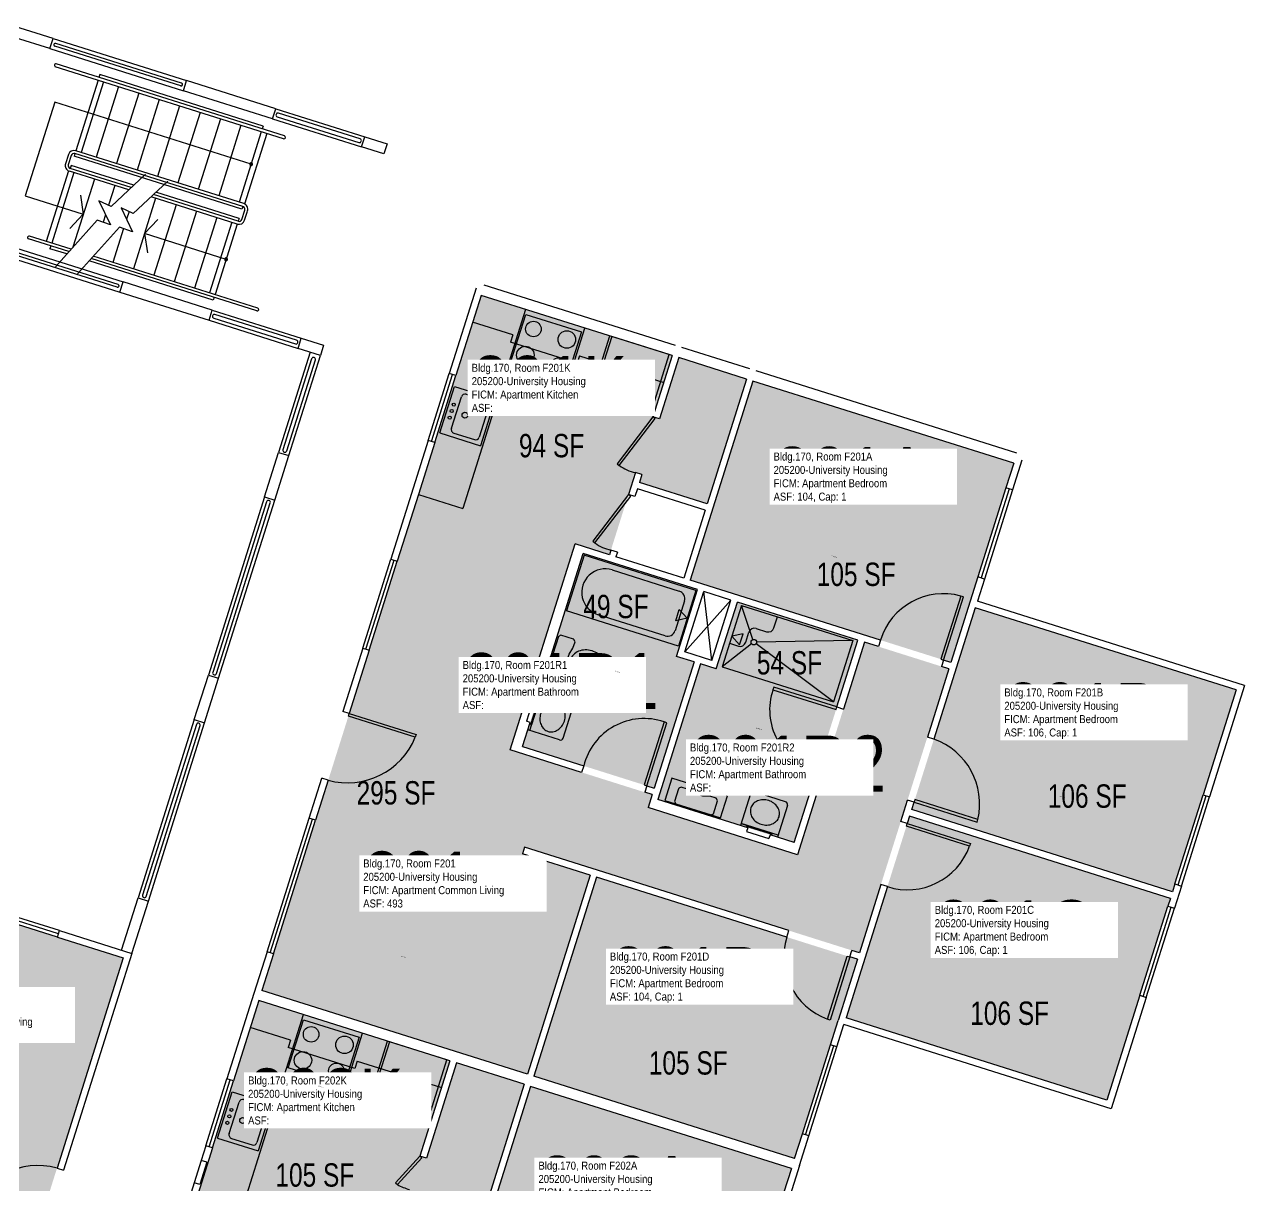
# Model space of a CAD drawing. Header units: inches. Extents: x -56 to 1185, y -144 to 3121.
# Drawn here: x 558 to 1185, y 2525 to 3121 of the extents above; entities that cross this region are included whole.
import ezdxf
from ezdxf.enums import TextEntityAlignment as Align

# ---------------------------------------------------------------- set-up
doc = ezdxf.new("R2010")
doc.units = ezdxf.units.IN
doc.header["$LTSCALE"] = 10
doc.header["$MEASUREMENT"] = 0
for name, color, linetype in [('A-DOOR', 2, 'CONTINUOUS'), ('A-FLOR', 3, 'CONTINUOUS'), ('A-GLAZ', 1, 'CONTINUOUS'), ('A-IDEN-RNUM', 7, 'CONTINUOUS'), ('A-IDEN-SNUM', 4, 'CONTINUOUS'), ('A-IDEN-VNUM', 4, 'CONTINUOUS'), ('A-WALL', 5, 'CONTINUOUS'), ('AREA-TEXT', 3, 'CONTINUOUS'), ('P-SANR-FIXT', 2, 'CONTINUOUS'), ('Rooms-Category-Color', 7, 'CONTINUOUS'), ('Rooms-College-Color', 7, 'CONTINUOUS'), ('Rooms-Department-Color', 7, 'CONTINUOUS'), ('Rooms-Division-Color', 7, 'CONTINUOUS'), ('Rooms-Information', 7, 'CONTINUOUS')]:
    doc.layers.add(name, color=color, linetype=linetype)
doc.styles.add('CP_AREA', font='arial.ttf', dxfattribs={"height": 15})
doc.styles.add('CP_ROOMSNUMBER', font='arial.ttf', dxfattribs={"height": 1})
doc.styles.add('CP_ROOMVNUMBER', font='arial.ttf', dxfattribs={"width": 0.85, "height": 0.075})

msp = doc.modelspace()

# ---------------------------------------------------------------- hatches: boundary and pattern name
at = {"layer": 'Rooms-Category-Color', "true_color": 0x728ef3}
for points in [[(908.92, 2875.13), (929.14, 2939.26), (894.33, 2950.24), (884.4, 2918.76), (881.07, 2919.82), (890.99, 2951.29), (792.76, 2982.26), (760.51, 2879.97), (858.74, 2849), (872.04, 2891.21), (875.38, 2890.15), (874.11, 2886.1), (908.92, 2875.12)], [(900.23, 2835.92), (932.48, 2938.21), (1066.48, 2895.96), (1034.23, 2793.68)], [(1033.17, 2790.35), (987.17, 2644.43), (815.02, 2698.7), (813.97, 2695.36), (848.78, 2684.38), (816.53, 2582.1), (680.15, 2625.09), (760.5, 2879.97), (841.09, 2854.57), (807.72, 2748.71), (880.68, 2725.71), (878.58, 2719.03), (955.35, 2694.83), (989.78, 2804.03)], [(902.18, 2793.9), (881.73, 2729.04), (814.02, 2750.39), (845.29, 2849.58), (903.94, 2831.09), (893.12, 2796.75)], [(986.44, 2805.08), (953.66, 2701.13), (883.57, 2723.22), (905.51, 2792.85), (913.62, 2790.29), (924.45, 2824.62)], [(1046.74, 2821.71), (1014.04, 2718), (1148.04, 2675.75), (1180.74, 2779.47)], [(1012.99, 2714.66), (980.29, 2610.94), (1114.29, 2568.7), (1146.98, 2672.41)], [(255.86, 2476.53), (301.86, 2622.45), (474.01, 2568.19), (475.06, 2571.52), (440.25, 2582.5), (472.5, 2684.79), (608.88, 2641.79), (528.53, 2386.91), (447.94, 2412.31), (481.31, 2518.17), (408.35, 2541.18), (410.45, 2547.85), (333.68, 2572.06), (299.25, 2462.85)], [(986.12, 2641.08), (953.87, 2538.79), (819.87, 2581.04), (852.12, 2683.33)], [(814.87, 2576.85), (782.63, 2474.57), (747.82, 2485.54), (753.83, 2504.61), (750.49, 2505.67), (744.48, 2486.59), (646.24, 2517.56), (678.49, 2619.85), (776.72, 2588.88), (761.31, 2540), (764.65, 2538.95), (780.06, 2587.83), (814.87, 2576.85)], [(919.98, 2431.26), (952.23, 2533.55), (818.23, 2575.79), (785.98, 2473.5)]]:
    msp.add_hatch(color=171, dxfattribs=at).paths.add_polyline_path(points)
at = {"layer": 'Rooms-College-Color', "true_color": 0xadadad}
for points in [[(908.92, 2875.13), (929.14, 2939.26), (894.33, 2950.24), (884.4, 2918.76), (881.07, 2919.82), (890.99, 2951.29), (792.76, 2982.26), (760.51, 2879.97), (858.74, 2849), (872.04, 2891.21), (875.38, 2890.15), (874.11, 2886.1), (908.92, 2875.12)], [(900.23, 2835.92), (932.48, 2938.21), (1066.48, 2895.96), (1034.23, 2793.68)], [(1033.17, 2790.35), (987.17, 2644.43), (815.02, 2698.7), (813.97, 2695.36), (848.78, 2684.38), (816.53, 2582.1), (680.15, 2625.09), (760.5, 2879.97), (841.09, 2854.57), (807.72, 2748.71), (880.68, 2725.71), (878.58, 2719.03), (955.35, 2694.83), (989.78, 2804.03)], [(902.18, 2793.9), (881.73, 2729.04), (814.02, 2750.39), (845.29, 2849.58), (903.94, 2831.09), (893.12, 2796.75)], [(986.44, 2805.08), (953.66, 2701.13), (883.57, 2723.22), (905.51, 2792.85), (913.62, 2790.29), (924.45, 2824.62)], [(1046.74, 2821.71), (1014.04, 2718), (1148.04, 2675.75), (1180.74, 2779.47)], [(1012.99, 2714.66), (980.29, 2610.94), (1114.29, 2568.7), (1146.98, 2672.41)], [(255.86, 2476.53), (301.86, 2622.45), (474.01, 2568.19), (475.06, 2571.52), (440.25, 2582.5), (472.5, 2684.79), (608.88, 2641.79), (528.53, 2386.91), (447.94, 2412.31), (481.31, 2518.17), (408.35, 2541.18), (410.45, 2547.85), (333.68, 2572.06), (299.25, 2462.85)], [(986.12, 2641.08), (953.87, 2538.79), (819.87, 2581.04), (852.12, 2683.33)], [(814.87, 2576.85), (782.63, 2474.57), (747.82, 2485.54), (753.83, 2504.61), (750.49, 2505.67), (744.48, 2486.59), (646.24, 2517.56), (678.49, 2619.85), (776.72, 2588.88), (761.31, 2540), (764.65, 2538.95), (780.06, 2587.83), (814.87, 2576.85)], [(919.98, 2431.26), (952.23, 2533.55), (818.23, 2575.79), (785.98, 2473.5)]]:
    msp.add_hatch(color=253, dxfattribs=at).paths.add_polyline_path(points)
at = {"layer": 'Rooms-Department-Color', "true_color": 0x604aed}
for points in [[(908.92, 2875.13), (929.14, 2939.26), (894.33, 2950.24), (884.4, 2918.76), (881.07, 2919.82), (890.99, 2951.29), (792.76, 2982.26), (760.51, 2879.97), (858.74, 2849), (872.04, 2891.21), (875.38, 2890.15), (874.11, 2886.1), (908.92, 2875.12)], [(900.23, 2835.92), (932.48, 2938.21), (1066.48, 2895.96), (1034.23, 2793.68)], [(1033.17, 2790.35), (987.17, 2644.43), (815.02, 2698.7), (813.97, 2695.36), (848.78, 2684.38), (816.53, 2582.1), (680.15, 2625.09), (760.5, 2879.97), (841.09, 2854.57), (807.72, 2748.71), (880.68, 2725.71), (878.58, 2719.03), (955.35, 2694.83), (989.78, 2804.03)], [(902.18, 2793.9), (881.73, 2729.04), (814.02, 2750.39), (845.29, 2849.58), (903.94, 2831.09), (893.12, 2796.75)], [(986.44, 2805.08), (953.66, 2701.13), (883.57, 2723.22), (905.51, 2792.85), (913.62, 2790.29), (924.45, 2824.62)], [(1046.74, 2821.71), (1014.04, 2718), (1148.04, 2675.75), (1180.74, 2779.47)], [(1012.99, 2714.66), (980.29, 2610.94), (1114.29, 2568.7), (1146.98, 2672.41)], [(255.86, 2476.53), (301.86, 2622.45), (474.01, 2568.19), (475.06, 2571.52), (440.25, 2582.5), (472.5, 2684.79), (608.88, 2641.79), (528.53, 2386.91), (447.94, 2412.31), (481.31, 2518.17), (408.35, 2541.18), (410.45, 2547.85), (333.68, 2572.06), (299.25, 2462.85)], [(986.12, 2641.08), (953.87, 2538.79), (819.87, 2581.04), (852.12, 2683.33)], [(814.87, 2576.85), (782.63, 2474.57), (747.82, 2485.54), (753.83, 2504.61), (750.49, 2505.67), (744.48, 2486.59), (646.24, 2517.56), (678.49, 2619.85), (776.72, 2588.88), (761.31, 2540), (764.65, 2538.95), (780.06, 2587.83), (814.87, 2576.85)], [(919.98, 2431.26), (952.23, 2533.55), (818.23, 2575.79), (785.98, 2473.5)]]:
    msp.add_hatch(color=173, dxfattribs=at).paths.add_polyline_path(points)
at = {"layer": 'Rooms-Division-Color', "true_color": 0x604aed}
for points in [[(908.92, 2875.13), (929.14, 2939.26), (894.33, 2950.24), (884.4, 2918.76), (881.07, 2919.82), (890.99, 2951.29), (792.76, 2982.26), (760.51, 2879.97), (858.74, 2849), (872.04, 2891.21), (875.38, 2890.15), (874.11, 2886.1), (908.92, 2875.12)], [(900.23, 2835.92), (932.48, 2938.21), (1066.48, 2895.96), (1034.23, 2793.68)], [(1033.17, 2790.35), (987.17, 2644.43), (815.02, 2698.7), (813.97, 2695.36), (848.78, 2684.38), (816.53, 2582.1), (680.15, 2625.09), (760.5, 2879.97), (841.09, 2854.57), (807.72, 2748.71), (880.68, 2725.71), (878.58, 2719.03), (955.35, 2694.83), (989.78, 2804.03)], [(902.18, 2793.9), (881.73, 2729.04), (814.02, 2750.39), (845.29, 2849.58), (903.94, 2831.09), (893.12, 2796.75)], [(986.44, 2805.08), (953.66, 2701.13), (883.57, 2723.22), (905.51, 2792.85), (913.62, 2790.29), (924.45, 2824.62)], [(1046.74, 2821.71), (1014.04, 2718), (1148.04, 2675.75), (1180.74, 2779.47)], [(1012.99, 2714.66), (980.29, 2610.94), (1114.29, 2568.7), (1146.98, 2672.41)], [(255.86, 2476.53), (301.86, 2622.45), (474.01, 2568.19), (475.06, 2571.52), (440.25, 2582.5), (472.5, 2684.79), (608.88, 2641.79), (528.53, 2386.91), (447.94, 2412.31), (481.31, 2518.17), (408.35, 2541.18), (410.45, 2547.85), (333.68, 2572.06), (299.25, 2462.85)], [(986.12, 2641.08), (953.87, 2538.79), (819.87, 2581.04), (852.12, 2683.33)], [(814.87, 2576.85), (782.63, 2474.57), (747.82, 2485.54), (753.83, 2504.61), (750.49, 2505.67), (744.48, 2486.59), (646.24, 2517.56), (678.49, 2619.85), (776.72, 2588.88), (761.31, 2540), (764.65, 2538.95), (780.06, 2587.83), (814.87, 2576.85)], [(919.98, 2431.26), (952.23, 2533.55), (818.23, 2575.79), (785.98, 2473.5)]]:
    msp.add_hatch(color=173, dxfattribs=at).paths.add_polyline_path(points)

# ---------------------------------------------------------------- linework, layer by layer
at = {"layer": 'A-DOOR'}
for p, q in [((881.07, 2919.82), (862.68, 2895.75)), ((863.8, 2894.89), (882.19, 2918.96)), ((882.19, 2918.96), (881.07, 2919.82)), ((862.68, 2895.75), (863.8, 2894.89)), ((868.51, 2880), (850.13, 2855.93)), ((851.25, 2855.08), (869.64, 2879.14)), ((869.64, 2879.14), (868.51, 2880)), ((850.13, 2855.93), (851.25, 2855.08)), ((1039.29, 2827.73), (1029.06, 2795.31)), ((1030.41, 2794.88), (1040.64, 2827.31)), ((1040.64, 2827.31), (1039.29, 2827.73)), ((1029.06, 2795.31), (1030.41, 2794.88)), ((943.19, 2780.96), (942.77, 2779.61)), ((942.77, 2779.61), (975.19, 2769.39)), ((975.62, 2770.74), (943.19, 2780.96)), ((724.6, 2766.08), (725.03, 2767.43)), ((758.94, 2755.26), (724.6, 2766.08)), ((725.03, 2767.43), (759.36, 2756.61)), ((975.19, 2769.39), (975.62, 2770.74)), ((886.79, 2763.09), (876.57, 2730.67)), ((877.92, 2730.24), (888.14, 2762.67)), ((888.14, 2762.67), (886.79, 2763.09)), ((759.36, 2756.61), (758.94, 2755.26)), ((876.57, 2730.67), (877.92, 2730.24)), ((1015.67, 2723.16), (1015.24, 2721.81)), ((1015.24, 2721.81), (1047.67, 2711.59)), ((1048.09, 2712.94), (1015.67, 2723.16)), ((1011.36, 2709.49), (1011.78, 2710.84)), ((1043.78, 2699.27), (1011.36, 2709.49)), ((1011.78, 2710.84), (1044.21, 2700.62)), ((1047.67, 2711.59), (1048.09, 2712.94)), ((1044.21, 2700.62), (1043.78, 2699.27)), ((970.73, 2610.28), (980.95, 2642.71)), ((982.3, 2642.28), (972.08, 2609.86)), ((980.95, 2642.71), (982.3, 2642.28)), ((972.08, 2609.86), (970.73, 2610.28)), ((761.32, 2540), (748.74, 2526.3)), ((762.36, 2539.04), (761.32, 2540)), ((749.78, 2525.34), (762.36, 2539.04)), ((748.74, 2526.3), (749.78, 2525.34))]:
    msp.add_line(p, q, dxfattribs=at)
for centre, radius, start, end in [((875.57, 2910.12), 19.24, 232.31816, 259.4589), ((863.01, 2870.31), 19.24, 232.31816, 259.4589), ((1030.27, 2795.19), 33.77, 74.50664, 162.93442), ((972.93, 2769.29), 31.88, 161.11857, 256.32249), ((876.47, 2732.92), 31.88, 71.11857, 166.32249), ((724.09, 2769.37), 37.6, 254.75396, 337.94971), ((1013.56, 2720.87), 35.43, 347.07398, 70.36707), ((1011.82, 2710.81), 33.98, 252.41896, 340.14659), ((982.77, 2642.49), 34.38, 163.06013, 249.50542), ((564.94, 2497.51), 37.6, 74.75396, 157.94971), ((762.52, 2547.66), 25.7, 240.29676, 255.10199)]:
    msp.add_arc(centre, radius, start, end, dxfattribs=at)
at = {"layer": 'A-FLOR'}
for p, q in [((638.37, 3089.91), (573.73, 3110.29)), ((638.82, 3091.34), (574.18, 3111.72)), ((691.26, 3062.75), (573.95, 3099.73)), ((691.71, 3064.18), (574.4, 3101.17)), ((595.89, 3092.82), (584.46, 3056.58)), ((598.75, 3091.92), (587.32, 3055.68)), ((596.79, 3095.68), (596.34, 3094.25)), ((680.72, 3069.22), (596.79, 3095.68)), ((606.38, 3089.51), (594.95, 3053.27)), ((616.87, 3086.2), (605.45, 3049.96)), ((573.66, 3081.48), (558.48, 3033.31)), ((674.56, 3049.67), (573.66, 3081.48)), ((627.36, 3082.9), (615.94, 3046.66)), ((637.85, 3079.59), (626.43, 3043.35)), ((648.34, 3076.28), (636.92, 3040.04)), ((658.84, 3072.97), (647.41, 3036.73)), ((688.02, 3074), (729.96, 3060.77)), ((730.56, 3062.68), (688.62, 3075.9)), ((669.33, 3069.67), (657.9, 3033.43)), ((679.82, 3066.36), (668.39, 3030.12)), ((680.72, 3069.22), (680.27, 3067.79)), ((682.68, 3065.46), (671.24, 3029.18)), ((580.7, 3054.62), (579.2, 3049.85)), ((582.13, 3054.17), (580.63, 3049.4)), ((584.01, 3055.15), (583.56, 3053.72)), ((670.32, 3027.94), (584.01, 3055.15)), ((670.78, 3029.37), (584.46, 3056.58)), ((582.06, 3048.95), (581.61, 3047.52)), ((612.97, 3037.63), (581.61, 3047.52)), ((614.23, 3038.8), (582.06, 3048.95)), ((669.87, 3026.51), (583.56, 3053.72)), ((580.68, 3046.24), (569.25, 3010)), ((583.54, 3045.33), (572.11, 3009.09)), ((611.71, 3036.45), (581.16, 3046.09)), ((594.03, 3042.03), (583.01, 3007.07)), ((620.34, 3044.49), (602.58, 3027.96)), ((604.52, 3038.72), (601.31, 3028.54)), ((631.78, 3040.88), (614.03, 3024.35)), ((668.37, 3021.74), (625.68, 3035.2)), ((558.48, 3033.31), (588.32, 3023.91)), ((586.84, 3033.81), (588.32, 3023.91)), ((596.3, 3030.81), (602.25, 3018.5)), ((602.58, 3027.96), (596.3, 3030.81)), ((625.5, 3032.11), (614.08, 2995.86)), ((667.47, 3018.88), (623.15, 3032.85)), ((667.92, 3020.31), (624.42, 3034.02)), ((636, 3028.8), (624.57, 2992.56)), ((588.32, 3023.91), (581.42, 3016.64)), ((599.77, 3023.63), (598.57, 3019.83)), ((607.74, 3027.2), (613.7, 3014.89)), ((614.03, 3024.35), (607.74, 3027.2)), ((611.84, 3025.34), (610.58, 3021.34)), ((646.49, 3025.49), (635.06, 2989.25)), ((669.8, 3021.29), (671.3, 3026.05)), ((670.32, 3027.94), (669.87, 3026.51)), ((671.23, 3020.83), (672.74, 3025.6)), ((595.45, 3020.95), (573.97, 2996.98)), ((606.89, 3017.34), (585.42, 2993.37)), ((602.25, 3018.5), (595.45, 3020.95)), ((609.07, 3016.56), (603.59, 2999.17)), ((613.7, 3014.89), (606.89, 3017.34)), ((626.69, 3021.25), (619.79, 3013.98)), ((656.98, 3022.18), (645.55, 2985.94)), ((664.61, 3019.78), (653.18, 2983.54)), ((667.47, 3018.88), (656.04, 2982.63)), ((668.37, 3021.74), (667.92, 3020.31)), ((580.92, 3004.74), (560.22, 3011.27)), ((582.02, 3005.97), (560.67, 3012.7)), ((619.79, 3013.98), (621.28, 3004.08)), ((661.76, 3000.75), (619.79, 3013.98)), ((605.75, 2986.43), (541.11, 3006.81)), ((606.2, 2987.86), (541.56, 3008.24)), ((571.66, 3007.66), (571.21, 3006.23)), ((579.83, 3003.52), (571.21, 3006.23)), ((655.14, 2979.77), (591.27, 2999.91)), ((677.53, 2974.29), (592.37, 3001.13)), ((677.98, 2975.72), (593.47, 3002.36)), ((655.59, 2981.2), (655.14, 2979.77)), ((697.94, 2959.2), (656, 2972.42)), ((655.4, 2970.52), (697.33, 2957.3)), ((705.68, 2949.68), (690.95, 2902.95)), ((692.86, 2902.35), (707.59, 2949.08)), ((682.52, 2876.22), (654.86, 2788.48)), ((656.77, 2787.88), (684.43, 2875.62)), ((911.34, 2794.67), (907.28, 2830.03)), ((921.11, 2825.67), (897.51, 2799.03)), ((646.44, 2761.77), (618.78, 2674.03)), ((620.69, 2673.43), (648.35, 2761.17))]:
    msp.add_line(p, q, dxfattribs=at)
for centre, radius, start, end in [((573.95, 3111.01), 0.75, 72.50165, 252.50165), ((574.18, 3100.45), 0.75, 72.50165, 252.50165), ((638.59, 3090.63), 0.75, 252.50165, 72.50165), ((688.32, 3074.95), 1, 72.5016, 252.5016), ((691.49, 3063.47), 0.75, 252.50165, 72.50165), ((730.26, 3061.73), 1, 252.5016, 72.5016), ((583.56, 3053.72), 3, 72.50165, 162.50165), ((583.56, 3053.72), 1.5, 72.50165, 162.50165), ((582.06, 3048.95), 3, 162.50165, 252.50165), ((582.06, 3048.95), 1.5, 162.50165, 252.50165), ((674.56, 3049.67), 0.75, 162.50165, 342.50165), ((674.56, 3049.67), 0.75, 342.50165, 162.50165), ((669.87, 3026.51), 3, 342.50165, 72.50165), ((669.87, 3026.51), 1.5, 342.50165, 72.50165), ((668.37, 3021.74), 3, 252.50165, 342.50165), ((668.37, 3021.74), 1.5, 252.50165, 342.50165), ((560.44, 3011.99), 0.75, 72.50165, 252.50165), ((661.76, 3000.75), 0.75, 162.50165, 342.50165), ((661.76, 3000.75), 0.75, 342.50165, 162.50165), ((605.97, 2987.15), 0.75, 252.50165, 72.50165), ((655.7, 2971.47), 1, 72.5016, 252.5016), ((677.75, 2975), 0.75, 252.50165, 72.50165), ((697.64, 2958.25), 1, 252.5016, 72.5016), ((706.64, 2949.38), 1, 342.5016, 162.5016), ((691.9, 2902.65), 1, 162.5016, 342.5016), ((683.48, 2875.92), 1, 342.5016, 162.5016), ((655.81, 2788.18), 1, 162.5016, 342.5016), ((647.39, 2761.47), 1, 342.5016, 162.5016), ((619.73, 2673.73), 1, 162.5016, 342.5016)]:
    msp.add_arc(centre, radius, start, end, dxfattribs=at)
at = {"layer": 'A-GLAZ'}
for p, q in [((765.59, 2907.73), (776.41, 2942.06)), ((767.26, 2907.2), (778.08, 2941.54)), ((768.93, 2906.68), (779.75, 2941.01)), ((1062.49, 2883.33), (1048.06, 2837.55)), ((1064.16, 2882.8), (1049.73, 2837.02)), ((1065.83, 2882.28), (1051.4, 2836.5)), ((731.91, 2800.91), (746.35, 2846.69)), ((733.58, 2800.39), (748.02, 2846.16)), ((735.25, 2799.86), (749.68, 2845.64)), ((1149.31, 2679.8), (1163.75, 2725.58)), ((1150.98, 2679.28), (1165.42, 2725.06)), ((1152.65, 2678.75), (1167.08, 2724.53)), ((682.75, 2644.98), (704.4, 2713.65)), ((684.42, 2644.45), (706.07, 2713.12)), ((686.09, 2643.93), (707.74, 2712.59)), ((575.02, 2652.47), (506.35, 2674.12)), ((575.55, 2654.14), (506.88, 2675.79)), ((576.07, 2655.81), (507.4, 2677.45)), ((1131.27, 2622.58), (1145.71, 2668.36)), ((1132.94, 2622.05), (1147.38, 2667.83)), ((1134.61, 2621.53), (1149.04, 2667.31)), ((957.86, 2551.43), (972.29, 2597.21)), ((959.52, 2550.91), (973.96, 2596.68)), ((961.19, 2550.38), (975.63, 2596.16)), ((651.33, 2545.31), (662.16, 2579.65)), ((653, 2544.79), (663.83, 2579.12)), ((654.67, 2544.26), (665.49, 2578.6))]:
    msp.add_line(p, q, dxfattribs=at)
at = {"layer": 'A-WALL'}
for p, q in [((572.77, 3114.26), (549.88, 3121.48)), ((571.11, 3109.02), (553.47, 3114.58)), ((571.11, 3109.02), (572.77, 3114.26)), ((572.77, 3114.26), (641.44, 3092.61)), ((571.11, 3109.02), (639.78, 3087.37)), ((639.78, 3087.37), (641.44, 3092.61)), ((687.21, 3078.18), (641.44, 3092.61)), ((685.56, 3072.94), (639.78, 3087.37)), ((685.56, 3072.94), (687.21, 3078.18)), ((685.56, 3072.94), (731.34, 3058.5)), ((687.21, 3078.18), (732.99, 3063.75)), ((731.34, 3058.5), (732.99, 3063.75)), ((732.99, 3063.75), (744.44, 3060.14)), ((744.44, 3060.14), (742.78, 3054.9)), ((742.78, 3054.9), (731.34, 3058.5)), ((540.14, 3010.78), (608.81, 2989.14)), ((538.49, 3005.54), (607.16, 2983.89)), ((607.16, 2983.89), (608.81, 2989.14)), ((654.59, 2974.7), (608.81, 2989.14)), ((790.25, 2985.93), (776.41, 2942.06)), ((892.64, 2956.54), (794.41, 2987.5)), ((607.16, 2983.89), (652.94, 2969.46)), ((792.76, 2982.26), (779.75, 2941.01)), ((890.99, 2951.29), (792.76, 2982.26)), ((652.94, 2969.46), (654.59, 2974.7)), ((654.59, 2974.7), (700.37, 2960.27)), ((652.94, 2969.46), (698.72, 2955.03)), ((698.72, 2955.03), (700.37, 2960.27)), ((700.37, 2960.27), (711.81, 2956.66)), ((710.16, 2951.42), (698.72, 2955.03)), ((711.81, 2956.66), (710.16, 2951.42)), ((930.79, 2944.51), (895.98, 2955.48)), ((704.92, 2953.07), (688.68, 2901.57)), ((693.92, 2899.92), (710.16, 2951.42)), ((890.99, 2951.29), (881.07, 2919.82)), ((894.33, 2950.24), (884.41, 2918.76)), ((929.14, 2939.26), (894.33, 2950.24)), ((779.75, 2941.01), (776.41, 2942.06)), ((1068.13, 2901.21), (934.13, 2943.46)), ((932.48, 2938.21), (900.23, 2835.92)), ((929.14, 2939.26), (908.92, 2875.12)), ((1066.48, 2895.96), (932.48, 2938.21)), ((884.41, 2918.76), (881.07, 2919.82)), ((765.59, 2907.73), (746.35, 2846.69)), ((768.93, 2906.68), (760.51, 2879.97)), ((768.93, 2906.68), (765.59, 2907.73)), ((681.46, 2878.68), (688.68, 2901.57)), ((686.71, 2877.03), (693.92, 2899.92)), ((688.68, 2901.57), (693.92, 2899.92)), ((1070.64, 2897.54), (1065.83, 2882.28)), ((872.05, 2891.2), (868.51, 2880)), ((875.39, 2890.15), (872.05, 2891.2)), ((1066.48, 2895.96), (1062.49, 2883.33)), ((875.39, 2890.15), (874.11, 2886.1)), ((908.92, 2875.12), (874.11, 2886.1)), ((681.46, 2878.68), (652.6, 2787.12)), ((681.46, 2878.68), (686.71, 2877.03)), ((760.51, 2879.97), (749.68, 2845.64)), ((871.85, 2878.95), (868.51, 2880)), ((873.06, 2882.76), (871.85, 2878.95)), ((907.87, 2871.79), (873.06, 2882.76)), ((1065.83, 2882.28), (1062.49, 2883.33)), ((657.84, 2785.47), (686.71, 2877.03)), ((907.87, 2871.79), (896.89, 2836.98)), ((807.72, 2748.7), (841.1, 2854.57)), ((858.74, 2849), (841.1, 2854.57)), ((821.54, 2774.23), (845.29, 2849.57)), ((903.95, 2831.08), (845.29, 2849.57)), ((859.49, 2851.39), (858.74, 2849)), ((862.83, 2850.33), (859.49, 2851.39)), ((862.83, 2850.33), (862.08, 2847.95)), ((896.89, 2836.98), (862.08, 2847.95)), ((746.35, 2846.69), (749.68, 2845.64)), ((997.99, 2805.1), (900.23, 2835.92)), ((1048.06, 2837.55), (1044.15, 2825.15)), ((1051.4, 2836.5), (1047.79, 2825.05)), ((1051.4, 2836.5), (1048.06, 2837.55)), ((893.12, 2796.75), (903.95, 2831.08)), ((897.51, 2799.03), (907.28, 2830.03)), ((921.11, 2825.67), (907.28, 2830.03)), ((911.34, 2794.67), (921.11, 2825.67)), ((913.63, 2790.28), (924.45, 2824.62)), ((986.44, 2805.07), (924.45, 2824.62)), ((1044.15, 2825.15), (1034.23, 2793.68)), ((1185.13, 2781.75), (1047.79, 2825.05)), ((1046.74, 2821.71), (1025.46, 2754.24)), ((1180.74, 2779.47), (1046.74, 2821.71)), ((975.62, 2770.74), (986.44, 2805.07)), ((989.78, 2804.02), (978.96, 2769.69)), ((996.93, 2801.77), (989.78, 2804.02)), ((997.99, 2805.1), (996.93, 2801.77)), ((731.91, 2800.91), (721.69, 2768.49)), ((735.25, 2799.86), (725.03, 2767.43)), ((731.91, 2800.91), (735.25, 2799.86)), ((902.18, 2793.89), (893.12, 2796.75)), ((911.34, 2794.67), (897.51, 2799.03)), ((902.18, 2793.89), (881.74, 2729.04)), ((905.52, 2792.84), (883.57, 2723.22)), ((913.63, 2790.28), (905.52, 2792.84)), ((1030.41, 2794.88), (1029.36, 2791.54)), ((1033.18, 2790.34), (1029.36, 2791.54)), ((1034.23, 2793.68), (1030.41, 2794.88)), ((645.38, 2764.23), (652.6, 2787.12)), ((650.63, 2762.58), (657.84, 2785.47)), ((652.6, 2787.12), (657.84, 2785.47)), ((1033.18, 2790.34), (1022.13, 2755.29)), ((1180.74, 2779.47), (1163.75, 2725.58)), ((1185.13, 2781.75), (1167.08, 2724.53)), ((819.63, 2774.83), (816.02, 2763.39)), ((821.54, 2774.23), (819.63, 2774.83)), ((725.03, 2767.43), (721.69, 2768.49)), ((975.62, 2770.74), (978.96, 2769.69)), ((645.38, 2764.23), (616.52, 2672.68)), ((621.76, 2671.02), (650.63, 2762.58)), ((645.38, 2764.23), (650.63, 2762.58)), ((814.02, 2750.39), (817.93, 2762.78)), ((817.93, 2762.78), (816.02, 2763.39)), ((1025.46, 2754.24), (1022.13, 2755.29)), ((844.44, 2737.13), (807.72, 2748.7)), ((814.02, 2750.39), (845.49, 2740.46)), ((845.49, 2740.46), (844.44, 2737.13)), ((704.4, 2713.65), (710.87, 2734.15)), ((714.2, 2733.1), (710.87, 2734.15)), ((953.67, 2701.12), (965.4, 2738.31)), ((968.73, 2737.26), (955.35, 2694.82)), ((965.4, 2738.31), (968.73, 2737.26)), ((714.2, 2733.1), (707.74, 2712.59)), ((877.92, 2730.24), (876.87, 2726.9)), ((877.92, 2730.24), (881.74, 2729.04)), ((880.68, 2725.7), (876.87, 2726.9)), ((880.68, 2725.7), (878.58, 2719.02)), ((929.83, 2708.63), (883.57, 2723.22)), ((1008.44, 2711.9), (1011.9, 2722.86)), ((1015.24, 2721.81), (1011.9, 2722.86)), ((1014.04, 2718), (1015.24, 2721.81)), ((1163.75, 2725.58), (1167.08, 2724.53)), ((955.35, 2694.82), (878.58, 2719.02)), ((1148.04, 2675.75), (1014.04, 2718)), ((707.74, 2712.59), (704.4, 2713.65)), ((1011.78, 2710.84), (1008.44, 2711.9)), ((1012.99, 2714.66), (1011.78, 2710.84)), ((1146.98, 2672.41), (1012.99, 2714.66)), ((929.83, 2708.63), (929.22, 2706.73)), ((929.22, 2706.73), (940.67, 2703.12)), ((941.27, 2705.03), (940.67, 2703.12)), ((953.67, 2701.12), (941.27, 2705.03)), ((815.02, 2698.69), (813.97, 2695.35)), ((950.93, 2655.85), (815.02, 2698.69)), ((848.78, 2684.38), (813.97, 2695.35)), ((848.78, 2684.38), (816.54, 2582.09)), ((852.12, 2683.33), (819.87, 2581.04)), ((949.88, 2652.51), (852.12, 2683.33)), ((1001.56, 2678.42), (980.29, 2610.94)), ((998.22, 2679.47), (987.17, 2644.42)), ((1001.56, 2678.42), (998.22, 2679.47)), ((1149.31, 2679.8), (1148.04, 2675.75)), ((1152.65, 2678.75), (1149.04, 2667.31)), ((1149.31, 2679.8), (1152.65, 2678.75)), ((608.02, 2645.73), (616.52, 2672.68)), ((616.52, 2672.68), (621.76, 2671.02)), ((1146.98, 2672.41), (1145.71, 2668.36)), ((613.27, 2644.08), (621.76, 2671.02)), ((1145.71, 2668.36), (1149.04, 2667.31)), ((575.02, 2652.47), (576.07, 2655.81)), ((575.02, 2652.47), (608.88, 2641.79)), ((576.07, 2655.81), (613.27, 2644.08)), ((949.88, 2652.51), (950.93, 2655.85)), ((608.88, 2641.79), (574.82, 2533.78)), ((613.27, 2644.08), (578.16, 2532.73)), ((682.75, 2644.98), (675.99, 2623.52)), ((686.09, 2643.93), (680.15, 2625.09)), ((686.09, 2643.93), (682.75, 2644.98)), ((986.12, 2641.08), (976.2, 2609.61)), ((982.3, 2642.28), (983.36, 2645.62)), ((986.12, 2641.08), (982.3, 2642.28)), ((987.17, 2644.42), (983.36, 2645.62)), ((675.99, 2623.52), (662.16, 2579.65)), ((816.54, 2582.09), (680.15, 2625.09)), ((1131.27, 2622.58), (1114.29, 2568.7)), ((1134.61, 2621.53), (1116.57, 2564.3)), ((1131.27, 2622.58), (1134.61, 2621.53)), ((678.5, 2619.84), (665.49, 2578.6)), ((776.73, 2588.87), (678.5, 2619.84)), ((972.29, 2597.21), (976.2, 2609.61)), ((1114.29, 2568.7), (980.29, 2610.94)), ((975.63, 2596.16), (979.23, 2607.6)), ((1116.57, 2564.3), (979.23, 2607.6)), ((975.63, 2596.16), (972.29, 2597.21)), ((776.73, 2588.87), (761.32, 2540)), ((780.07, 2587.82), (764.66, 2538.94)), ((814.88, 2576.85), (780.07, 2587.82)), ((665.49, 2578.6), (662.16, 2579.65)), ((953.87, 2538.79), (819.87, 2581.04)), ((814.88, 2576.85), (782.63, 2474.56)), ((818.22, 2575.79), (785.97, 2473.51)), ((952.22, 2533.55), (818.22, 2575.79)), ((953.87, 2538.79), (957.86, 2551.43)), ((956.38, 2535.12), (961.19, 2550.38)), ((961.19, 2550.38), (957.86, 2551.43)), ((654.67, 2544.26), (646.25, 2517.56)), ((651.33, 2545.31), (648.93, 2537.68)), ((654.67, 2544.26), (651.33, 2545.31)), ((764.66, 2538.94), (761.32, 2540)), ((574.82, 2533.78), (578.16, 2532.73)), ((648.93, 2537.68), (645.32, 2526.24)), ((651.79, 2536.78), (648.18, 2525.34)), ((651.79, 2536.78), (648.93, 2537.68)), ((952.22, 2533.55), (948.23, 2520.91)), ((956.38, 2535.12), (951.57, 2519.86)), ((645.32, 2526.24), (632.35, 2485.11)), ((648.18, 2525.34), (645.32, 2526.24))]:
    msp.add_line(p, q, dxfattribs=at)
at = {"layer": 'P-SANR-FIXT'}
for p, q in [((815.65, 2975.04), (783.4, 2872.76)), ((807.93, 2947.68), (815.75, 2972.48)), ((815.75, 2972.48), (844.36, 2963.46)), ((809.05, 2962.01), (788.42, 2968.51)), ((809.05, 2962.01), (807.85, 2958.19)), ((844.36, 2963.46), (836.54, 2938.66)), ((838.82, 2942.57), (846.04, 2965.46)), ((859.87, 2961.1), (851.61, 2934.87)), ((851.7, 2938.51), (858.92, 2961.4)), ((889.44, 2951.78), (859.87, 2961.1)), ((842.18, 2947.37), (807.85, 2958.19)), ((836.54, 2938.66), (807.93, 2947.68)), ((843.38, 2951.18), (842.18, 2947.37)), ((843.38, 2951.18), (886.66, 2937.54)), ((881.17, 2925.55), (889.44, 2951.78)), ((851.7, 2938.51), (838.82, 2942.57)), ((771.54, 2911.62), (779.05, 2935.46)), ((779.05, 2935.46), (800.03, 2928.85)), ((851.61, 2934.87), (881.17, 2925.55)), ((852.28, 2937.02), (881.85, 2927.7)), ((777.51, 2913.93), (782.62, 2930.15)), ((785.13, 2931.45), (795.62, 2928.14)), ((800.03, 2928.85), (792.52, 2905.01)), ((796.92, 2925.64), (791.81, 2909.42)), ((771.54, 2911.62), (792.52, 2905.01)), ((778.81, 2911.42), (789.3, 2908.12)), ((760.51, 2879.97), (783.4, 2872.76)), ((845.7, 2848.79), (836.68, 2820.18)), ((903.16, 2830.67), (845.7, 2848.79)), ((860.14, 2841.14), (894.61, 2830.28)), ((903.16, 2830.67), (894.14, 2802.06)), ((897.24, 2825.24), (892.41, 2809.91)), ((926.53, 2822.91), (916.61, 2791.44)), ((932.44, 2805.39), (926.53, 2822.91)), ((926.53, 2822.91), (983.76, 2804.87)), ((894.14, 2802.06), (836.68, 2820.18)), ((887.37, 2807.29), (852.89, 2818.16)), ((892.79, 2815.07), (894.6, 2820.79)), ((898.65, 2816.37), (892.79, 2815.07)), ((894.6, 2820.79), (898.65, 2816.37)), ((832.46, 2806.99), (826.74, 2788.87)), ((833.71, 2807.64), (832.46, 2806.99)), ((840.22, 2805.59), (833.71, 2807.64)), ((839.99, 2800.95), (841.04, 2804.29)), ((841.04, 2804.29), (840.47, 2805.39)), ((931.77, 2803.23), (916.61, 2791.44)), ((927.39, 2808.35), (921.53, 2807.05)), ((921.53, 2807.05), (925.59, 2802.63)), ((925.59, 2802.63), (927.39, 2808.35)), ((973.84, 2773.4), (934.05, 2803.23)), ((983.76, 2804.87), (934.32, 2804.08)), ((983.76, 2804.87), (973.84, 2773.4)), ((836.48, 2793.14), (837.96, 2797.85)), ((838.01, 2797.96), (839.99, 2800.95)), ((836.38, 2789.5), (836.48, 2793.14)), ((916.61, 2791.44), (973.84, 2773.4)), ((826.74, 2788.87), (827.4, 2787.62)), ((827.4, 2787.62), (834.07, 2785.51)), ((834.07, 2785.51), (835.17, 2786.08)), ((835.38, 2786.33), (836.38, 2789.5)), ((839.07, 2772.89), (822.74, 2778.04)), ((817.8, 2758.63), (823.81, 2777.71)), ((822.43, 2774.99), (818.23, 2761.64)), ((823.81, 2777.71), (818.7, 2761.49)), ((822.91, 2774.84), (822.43, 2774.99)), ((834.94, 2754.8), (840.05, 2771.01)), ((818.7, 2761.49), (818.23, 2761.64)), ((833.06, 2753.82), (816.73, 2758.97)), ((890.82, 2734.17), (887.22, 2722.72)), ((919.44, 2725.15), (890.82, 2734.17)), ((894.22, 2728.72), (892.17, 2722.21)), ((895.52, 2729.54), (894.42, 2728.97)), ((898.86, 2728.49), (895.52, 2729.54)), ((901.9, 2726.48), (898.86, 2728.49)), ((887.22, 2722.72), (915.83, 2713.7)), ((892.17, 2722.21), (892.82, 2720.96)), ((906.67, 2724.98), (901.9, 2726.48)), ((910.31, 2724.88), (906.67, 2724.98)), ((913.48, 2723.88), (910.31, 2724.88)), ((912.19, 2715.9), (914.3, 2722.57)), ((914.3, 2722.57), (913.73, 2723.67)), ((915.83, 2713.7), (919.44, 2725.15)), ((931.16, 2726.17), (926.01, 2709.84)), ((949.26, 2722.04), (933.04, 2727.15)), ((892.82, 2720.96), (910.94, 2715.24)), ((910.94, 2715.24), (912.19, 2715.9)), ((950.23, 2720.16), (945.09, 2703.82)), ((945.42, 2704.9), (926.35, 2710.91)), ((926.35, 2710.91), (942.56, 2705.8)), ((929.21, 2710.01), (929.06, 2709.53)), ((929.06, 2709.53), (942.41, 2705.32)), ((942.56, 2705.8), (942.41, 2705.32)), ((701.39, 2612.63), (669.14, 2510.34)), ((693.67, 2585.27), (701.49, 2610.06)), ((701.49, 2610.06), (730.1, 2601.04)), ((694.79, 2599.59), (674.16, 2606.1)), ((724.56, 2580.16), (731.78, 2603.05)), ((694.79, 2599.59), (693.59, 2595.78)), ((730.1, 2601.04), (722.28, 2576.25)), ((745.62, 2598.68), (737.35, 2572.46)), ((737.45, 2576.09), (744.66, 2598.98)), ((775.18, 2589.36), (745.62, 2598.68)), ((727.92, 2584.95), (693.59, 2595.78)), ((722.28, 2576.25), (693.67, 2585.27)), ((729.13, 2588.77), (727.92, 2584.95)), ((729.13, 2588.77), (772.4, 2575.13)), ((766.91, 2563.13), (775.18, 2589.36)), ((737.45, 2576.09), (724.56, 2580.16)), ((657.28, 2549.21), (664.79, 2573.05)), ((664.79, 2573.05), (685.78, 2566.43)), ((737.35, 2572.46), (766.91, 2563.13)), ((738.03, 2574.6), (767.59, 2565.28)), ((663.25, 2551.52), (668.36, 2567.73)), ((670.87, 2569.04), (681.36, 2565.73)), ((685.78, 2566.43), (678.26, 2542.59)), ((682.67, 2563.22), (677.55, 2547.01)), ((657.28, 2549.21), (678.26, 2542.59)), ((664.55, 2549.01), (675.05, 2545.7))]:
    msp.add_line(p, q, dxfattribs=at)
at = {"layer": 'P-SANR-FIXT', "ltscale": 0.5}
for p, q in [((943.22, 2811.36), (945.02, 2817.08)), ((934.16, 2811.07), (939.45, 2809.4)), ((920.41, 2803.48), (925.02, 2802.03)), ((928.78, 2803.99), (930.4, 2809.11))]:
    msp.add_line(p, q, dxfattribs=at)
at = {"layer": 'P-SANR-FIXT'}
for centre, radius in [((819.66, 2964.95), 4), ((836.83, 2959.54), 4.5), ((815.46, 2951.6), 4.5), ((832.62, 2946.19), 4), ((777.68, 2922.79), 0.791), ((778.73, 2926.13), 0.791), ((784.47, 2920.65), 1.5), ((776.63, 2919.45), 0.791), ((932.91, 2804.06), 1.41), ((705.41, 2602.54), 4), ((722.57, 2597.12), 4.5), ((701.2, 2589.18), 4.5), ((718.36, 2583.77), 4), ((663.42, 2560.38), 0.791), ((664.47, 2563.71), 0.791), ((670.21, 2558.23), 1.5), ((662.37, 2557.04), 0.791)]:
    msp.add_circle(centre, radius, dxfattribs=at)
for centre, radius, start, end in [((784.53, 2929.54), 2, 72.50165, 162.50165), ((795.02, 2926.24), 2, 342.50165, 72.50165), ((779.41, 2913.33), 2, 162.50165, 252.50165), ((789.9, 2910.02), 2, 252.50165, 342.50165), ((856.51, 2829.65), 12.05, 72.50165, 252.50165), ((893.41, 2826.44), 4.02, 342.50165, 72.50165), ((888.57, 2811.12), 4.02, 252.50165, 342.50165), ((840.1, 2805.19), 0.418, 27.50165, 72.50165), ((838.36, 2797.73), 0.418, 146.55626, 162.50165), ((844.7, 2793.17), 6.3, 135.80046, 162.50165), ((845.84, 2792.07), 7.89, 111.97411, 135.80046), ((846.38, 2790.73), 9.33, 91.33704, 111.97411), ((846.42, 2788.88), 11.18, 72.50165, 91.33704), ((847.76, 2791.23), 8.55, 53.66627, 76.27709), ((846.75, 2789.87), 10.24, 33.02919, 53.66627), ((844.7, 2793.17), 6.3, 162.50165, 189.20284), ((846.27, 2793.42), 7.89, 189.20284, 213.02919), ((848.73, 2791.15), 7.89, 9.20284, 33.02919), ((850.29, 2791.41), 6.3, 342.50165, 9.20284), ((834.98, 2786.46), 0.418, 297.50165, 342.50165), ((847.48, 2794.21), 9.33, 213.02919, 233.66627), ((848.57, 2795.7), 11.18, 233.66627, 252.50165), ((848.57, 2795.7), 11.18, 252.50165, 271.33704), ((848.62, 2793.85), 9.33, 271.33704, 291.97411), ((849.16, 2792.51), 7.89, 291.97411, 315.80046), ((850.29, 2791.41), 6.3, 315.80046, 342.50165), ((830.89, 2765.46), 7.65, 122.40075, 143.2723), ((830.32, 2766.35), 6.59, 98.69324, 122.40075), ((830.14, 2767.51), 5.42, 72.50165, 98.69324), ((830.14, 2767.51), 5.42, 46.31007, 72.50165), ((838.62, 2771.46), 1.5, 342.50165, 72.50165), ((831.97, 2764.65), 9, 162.50165, 181.73101), ((831.97, 2764.65), 9, 143.2723, 162.50165), ((829.33, 2766.66), 6.59, 22.60256, 46.31007), ((828.35, 2766.26), 7.65, 1.73101, 22.60256), ((827, 2766.21), 9, 342.50165, 1.73101), ((830.62, 2764.61), 7.65, 181.73101, 202.60256), ((829.64, 2764.2), 6.59, 202.60256, 226.31007), ((828.83, 2763.35), 5.42, 226.31007, 252.50165), ((828.08, 2765.41), 7.65, 302.40075, 323.2723), ((827, 2766.21), 9, 323.2723, 342.50165), ((828.83, 2763.35), 5.42, 252.50165, 278.69324), ((828.65, 2764.51), 6.59, 278.69324, 302.40075), ((833.51, 2755.25), 1.5, 252.50165, 342.50165), ((908.58, 2736.25), 8.55, 143.66627, 166.27709), ((909.94, 2735.25), 10.24, 123.02919, 143.66627), ((908.66, 2737.23), 7.89, 99.20284, 123.02919), ((908.4, 2738.79), 6.3, 72.50165, 99.20284), ((908.4, 2738.79), 6.3, 45.80046, 72.50165), ((907.3, 2737.66), 7.89, 21.97411, 45.80046), ((905.96, 2737.12), 9.33, 1.33704, 21.97411), ((910.93, 2734.92), 11.18, 162.50165, 181.33704), ((909.08, 2734.88), 9.33, 181.33704, 201.97411), ((904.11, 2737.07), 11.18, 342.50165, 1.33704), ((894.62, 2728.6), 0.418, 117.50165, 162.50165), ((907.74, 2734.34), 7.89, 201.97411, 225.80046), ((906.64, 2733.2), 6.3, 225.80046, 252.50165), ((906.39, 2734.77), 7.89, 279.20284, 303.02919), ((905.6, 2735.98), 9.33, 303.02919, 323.66627), ((904.11, 2737.07), 11.18, 323.66627, 342.50165), ((906.64, 2733.2), 6.3, 252.50165, 279.20284), ((913.35, 2723.48), 0.418, 27.50165, 72.50165), ((932.59, 2725.72), 1.5, 72.50165, 162.50165), ((937.39, 2716.43), 6.59, 112.60256, 136.31007), ((937.8, 2715.45), 7.65, 91.73101, 112.60256), ((937.84, 2714.1), 9, 72.50165, 91.73101), ((937.84, 2714.1), 9, 53.2723, 72.50165), ((948.8, 2720.61), 1.5, 342.50165, 72.50165), ((936.54, 2717.24), 5.42, 162.50165, 188.69324), ((937.7, 2717.41), 6.59, 188.69324, 212.40075), ((936.54, 2717.24), 5.42, 136.31007, 162.50165), ((938.65, 2715.18), 7.65, 32.40075, 53.2723), ((939.54, 2715.75), 6.59, 8.69324, 32.40075), ((940.7, 2715.93), 5.42, 342.50165, 8.69324), ((938.6, 2717.98), 7.65, 212.40075, 233.2723), ((939.41, 2719.06), 9, 233.2723, 252.50165), ((939.41, 2719.06), 9, 252.50165, 271.73101), ((939.45, 2717.72), 7.65, 271.73101, 292.60256), ((939.85, 2716.74), 6.59, 292.60256, 316.31007), ((940.7, 2715.93), 5.42, 316.31007, 342.50165), ((670.27, 2567.13), 2, 72.50165, 162.50165), ((680.76, 2563.82), 2, 342.50165, 72.50165), ((665.16, 2550.92), 2, 162.50165, 252.50165), ((675.65, 2547.61), 2, 252.50165, 342.50165)]:
    msp.add_arc(centre, radius, start, end, dxfattribs=at)
at = {"layer": 'P-SANR-FIXT', "ltscale": 0.5}
for centre, start, end in [((933.26, 2808.21), 72.50165, 162.50165), ((940.36, 2812.26), 252.50165, 342.50165), ((925.92, 2804.89), 252.50165, 342.50165)]:
    msp.add_arc(centre, 3, start, end, dxfattribs=at)

# ---------------------------------------------------------------- texts
at = {"layer": 'A-IDEN-RNUM', "style": 'CP_ROOMSNUMBER'}
for s, rotation, p in [('0201-K0', 342.88003, (820.9, 2944.67)), ('0201-A0', 342.88003, (972.8, 2848.22)), ('0201-R1', 342.88003, (861.59, 2789.05)), ('0201-R2', 342.88003, (933.95, 2759.82)), ('0201-B0', 342.91278, (1090.09, 2724.71)), ('0201-00', 342.91278, (751.61, 2642.5)), ('0201-C0', 342.88003, (1056.4, 2612.76)), ('0201-D0', 342.91278, (887.55, 2590.17)), ('0202-K0', 342.88003, (708.96, 2575.88))]:
    msp.add_text(s, height=0.36, rotation=rotation, dxfattribs=at).set_placement(p)
at = {"layer": 'A-IDEN-SNUM', "style": 'CP_ROOMSNUMBER'}
for s, rotation, p in [('1700F201K0', 342.88003, (820.9, 2944.67)), ('1700F201A0', 342.88003, (972.8, 2848.22)), ('1700F201R1', 342.88003, (861.59, 2789.05)), ('1700F201R2', 342.88003, (933.95, 2759.82)), ('1700F201B0', 342.91278, (1090.09, 2724.71)), ('1700F20100', 342.91278, (751.61, 2642.5)), ('1700F201C0', 342.88003, (1056.4, 2612.76)), ('1700F201D0', 342.91278, (887.55, 2590.17)), ('1700F202K0', 342.88003, (708.96, 2575.88))]:
    msp.add_text(s, height=0.36, rotation=rotation, dxfattribs=at).set_placement(p)
at = {"layer": 'A-IDEN-VNUM', "style": 'CP_ROOMVNUMBER', "width": 0.85}
for s, p in [('201K', (787.93, 2922.33)), ('201A', (943.06, 2875.54)), ('201R1', (783.29, 2769.62)), ('201B', (1061.65, 2754.35)), ('201R2', (900.09, 2727.24)), ('201', (732.2, 2667.65)), ('201C', (1025.88, 2642.62)), ('201D', (858.94, 2618.64)), ('202K', (673.02, 2556.15)), ('202A', (822.24, 2511.19))]:
    msp.add_text(s, height=28.8, dxfattribs=at).set_placement(p)
at = {"layer": 'AREA-TEXT', "style": 'CP_AREA', "width": 0.75}
for s, p in [('94 SF', (828.98, 2905.03)), ('105 SF', (985.51, 2838.91)), ('49 SF', (862.06, 2822.37)), ('54 SF', (951.25, 2793.44)), ('295 SF', (749.05, 2726.63)), ('106 SF', (1104.24, 2724.96)), ('106 SF', (1064.39, 2613.38)), ('105 SF', (899.22, 2587.85)), ('105 SF', (707.32, 2530.25))]:
    msp.add_text(s, height=12, dxfattribs=at).set_placement(p, align=Align.MIDDLE_CENTER)

# ---------------------------------------------------------------- next in the draw order: texts
at = {"layer": 'Rooms-Information', "char_height": 4.1143, "width": 92.16, "attachment_point": 7, "style": 'CP_ROOMVNUMBER', "bg_fill": 3, "box_fill_scale": 1.5, "bg_fill_color": 256, "bg_fill_true_color": 13158600, "bg_fill_transparency": 0}
for s, insert in [('Bldg.170, Room F201K^M^J205200-University Housing^M^JFICM: Apartment Kitchen^M^JASF: ', (787.93, 2922.33)), ('Bldg.170, Room F201A^M^J205200-University Housing^M^JFICM: Apartment Bedroom^M^JASF: 104, Cap: 1', (943.06, 2875.54)), ('Bldg.170, Room F201R1^M^J205200-University Housing^M^JFICM: Apartment Bathroom^M^JASF: ', (783.29, 2769.62)), ('Bldg.170, Room F201B^M^J205200-University Housing^M^JFICM: Apartment Bedroom^M^JASF: 106, Cap: 1', (1061.65, 2754.35)), ('Bldg.170, Room F201R2^M^J205200-University Housing^M^JFICM: Apartment Bathroom^M^JASF: ', (900.09, 2727.24)), ('Bldg.170, Room F201^M^J205200-University Housing^M^JFICM: Apartment Common Living^M^JASF: 493', (732.2, 2667.65)), ('Bldg.170, Room F201C^M^J205200-University Housing^M^JFICM: Apartment Bedroom^M^JASF: 106, Cap: 1', (1025.88, 2642.62)), ('Bldg.170, Room F201D^M^J205200-University Housing^M^JFICM: Apartment Bedroom^M^JASF: 104, Cap: 1', (858.94, 2618.64)), ('Bldg.170, Room F203^M^J205200-University Housing^M^JFICM: Apartment Common Living^M^JASF: 493', (489.85, 2600.03)), ('Bldg.170, Room F202K^M^J205200-University Housing^M^JFICM: Apartment Kitchen^M^JASF: ', (673.02, 2556.15)), ('Bldg.170, Room F202A^M^J205200-University Housing^M^JFICM: Apartment Bedroom^M^JASF: 104, Cap: 1', (822.24, 2511.19))]:
    msp.add_mtext(s, dxfattribs=dict(at, insert=insert))

doc.saveas('drawing.dxf')
